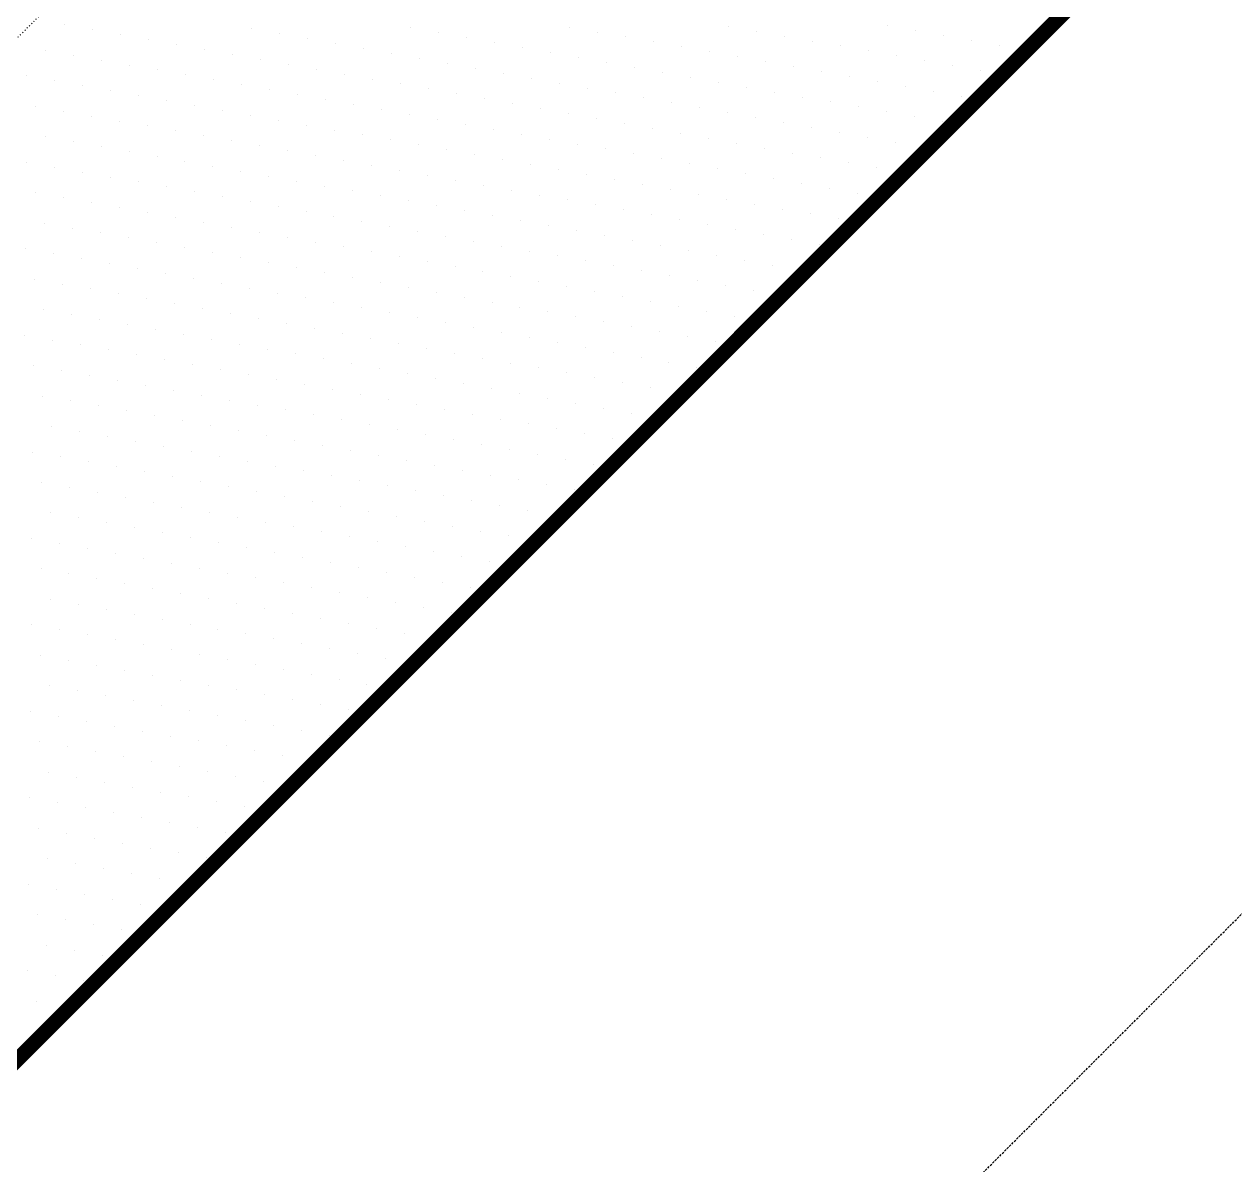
# Model space of a CAD drawing. Header units: millimetres. Extents: x -2888 to 18917, y -816 to 5133.
# Drawn here: x 17613.2 to 17747, y 3147.6 to 3273.6 of the extents above; entities that cross this region are included whole.
import ezdxf

# ---------------------------------------------------------------- set-up
doc = ezdxf.new("R2010")
doc.units = ezdxf.units.MM
doc.linetypes.add('NASCOSTA', pattern=[0.375, 0.25, -0.125])
doc.linetypes.add('PUNTEGGIATA', pattern=[0.25, 0, -0.25])
doc.layers.add('GRI_R_254', color=254, linetype='Continuous')

# ---------------------------------------------------------------- blocks, each defined once
blk = doc.blocks.new('*X49')
at = {"color": 0}
for p, q in [((40.4888, 79.3279), (40.4888, 79.3279)), ((41.3343, 79.3238), (41.3343, 79.3238)), ((41.6006, 79.3253), (41.6006, 79.3253)), ((41.8668, 79.3267), (41.8668, 79.3267)), ((42.133, 79.3281), (42.133, 79.3281)), ((40.5357, 79.3196), (40.5357, 79.3196)), ((40.5826, 79.3113), (40.5826, 79.3113)), ((40.6295, 79.3031), (40.6295, 79.3031)), ((40.8019, 79.321), (40.8019, 79.321)), ((40.8488, 79.3127), (40.8488, 79.3127)), ((40.8957, 79.3045), (40.8957, 79.3045)), ((41.0681, 79.3224), (41.0681, 79.3224)), ((41.115, 79.3142), (41.115, 79.3142)), ((41.1619, 79.3059), (41.1619, 79.3059)), ((41.3812, 79.3156), (41.3812, 79.3156)), ((41.4281, 79.3073), (41.4281, 79.3073)), ((41.6475, 79.317), (41.6475, 79.317)), ((41.6944, 79.3087), (41.6944, 79.3087)), ((41.9137, 79.3184), (41.9137, 79.3184)), ((41.9606, 79.3101), (41.9606, 79.3101)), ((40.457, 79.2851), (40.457, 79.2851)), ((40.6764, 79.2948), (40.6764, 79.2948)), ((40.7233, 79.2865), (40.7233, 79.2865)), ((40.9426, 79.2962), (40.9426, 79.2962)), ((40.9895, 79.2879), (40.9895, 79.2879)), ((41.2088, 79.2976), (41.2088, 79.2976)), ((41.2557, 79.2894), (41.2557, 79.2894)), ((41.475, 79.299), (41.475, 79.299)), ((41.5219, 79.2908), (41.5219, 79.2908)), ((41.5688, 79.2825), (41.5688, 79.2825)), ((41.7413, 79.3005), (41.7413, 79.3005)), ((41.7882, 79.2922), (41.7882, 79.2922)), ((41.8351, 79.2839), (41.8351, 79.2839)), ((42.0075, 79.3019), (42.0075, 79.3019)), ((42.0544, 79.2936), (42.0544, 79.2936)), ((40.5039, 79.2768), (40.5039, 79.2768)), ((40.5508, 79.2686), (40.5508, 79.2686)), ((40.7702, 79.2783), (40.7702, 79.2783)), ((40.8171, 79.27), (40.8171, 79.27)), ((40.864, 79.2617), (40.864, 79.2617)), ((41.0364, 79.2797), (41.0364, 79.2797)), ((41.0833, 79.2714), (41.0833, 79.2714)), ((41.1302, 79.2631), (41.1302, 79.2631)), ((41.3026, 79.2811), (41.3026, 79.2811)), ((41.3495, 79.2728), (41.3495, 79.2728)), ((41.3964, 79.2645), (41.3964, 79.2645)), ((41.6157, 79.2742), (41.6157, 79.2742)), ((41.6627, 79.266), (41.6627, 79.266)), ((41.882, 79.2756), (41.882, 79.2756)), ((41.9289, 79.2674), (41.9289, 79.2674)), ((40.4253, 79.2423), (40.4253, 79.2423)), ((40.5977, 79.2603), (40.5977, 79.2603)), ((40.6446, 79.252), (40.6446, 79.252)), ((40.6915, 79.2438), (40.6915, 79.2438)), ((40.9109, 79.2534), (40.9109, 79.2534)), ((40.9578, 79.2452), (40.9578, 79.2452)), ((41.1771, 79.2549), (41.1771, 79.2549)), ((41.224, 79.2466), (41.224, 79.2466)), ((41.4433, 79.2563), (41.4433, 79.2563)), ((41.4902, 79.248), (41.4902, 79.248)), ((41.7096, 79.2577), (41.7096, 79.2577)), ((41.7565, 79.2494), (41.7565, 79.2494)), ((41.9758, 79.2591), (41.9758, 79.2591)), ((42.0227, 79.2508), (42.0227, 79.2508)), ((40.4722, 79.2341), (40.4722, 79.2341)), ((40.5191, 79.2258), (40.5191, 79.2258)), ((40.7384, 79.2355), (40.7384, 79.2355)), ((40.7853, 79.2272), (40.7853, 79.2272)), ((41.0047, 79.2369), (41.0047, 79.2369)), ((41.0516, 79.2286), (41.0516, 79.2286)), ((41.2709, 79.2383), (41.2709, 79.2383)), ((41.3178, 79.23), (41.3178, 79.23)), ((41.3647, 79.2218), (41.3647, 79.2218)), ((41.5371, 79.2397), (41.5371, 79.2397)), ((41.584, 79.2315), (41.584, 79.2315)), ((41.6309, 79.2232), (41.6309, 79.2232)), ((41.8034, 79.2411), (41.8034, 79.2411)), ((41.8503, 79.2329), (41.8503, 79.2329)), ((41.8972, 79.2246), (41.8972, 79.2246)), ((40.566, 79.2175), (40.566, 79.2175)), ((40.6129, 79.2093), (40.6129, 79.2093)), ((40.6598, 79.201), (40.6598, 79.201)), ((40.8322, 79.2189), (40.8322, 79.2189)), ((40.8791, 79.2107), (40.8791, 79.2107)), ((40.926, 79.2024), (40.926, 79.2024)), ((41.0985, 79.2204), (41.0985, 79.2204)), ((41.1454, 79.2121), (41.1454, 79.2121)), ((41.1923, 79.2038), (41.1923, 79.2038)), ((41.4116, 79.2135), (41.4116, 79.2135)), ((41.4585, 79.2052), (41.4585, 79.2052)), ((41.6778, 79.2149), (41.6778, 79.2149)), ((41.7247, 79.2067), (41.7247, 79.2067)), ((41.9441, 79.2163), (41.9441, 79.2163)), ((41.991, 79.2081), (41.991, 79.2081)), ((40.4405, 79.1913), (40.4405, 79.1913)), ((40.4874, 79.183), (40.4874, 79.183)), ((40.7067, 79.1927), (40.7067, 79.1927)), ((40.7536, 79.1844), (40.7536, 79.1844)), ((40.973, 79.1941), (40.973, 79.1941)), ((41.0199, 79.1859), (41.0199, 79.1859)), ((41.2392, 79.1956), (41.2392, 79.1956)), ((41.2861, 79.1873), (41.2861, 79.1873)), ((41.5054, 79.197), (41.5054, 79.197)), ((41.5523, 79.1887), (41.5523, 79.1887)), ((41.7716, 79.1984), (41.7716, 79.1984)), ((41.8185, 79.1901), (41.8185, 79.1901)), ((41.8654, 79.1818), (41.8654, 79.1818)), ((40.5343, 79.1748), (40.5343, 79.1748)), ((40.5812, 79.1665), (40.5812, 79.1665)), ((40.8005, 79.1762), (40.8005, 79.1762)), ((40.8474, 79.1679), (40.8474, 79.1679)), ((41.0668, 79.1776), (41.0668, 79.1776)), ((41.1137, 79.1693), (41.1137, 79.1693)), ((41.1606, 79.1611), (41.1606, 79.1611)), ((41.333, 79.179), (41.333, 79.179)), ((41.3799, 79.1707), (41.3799, 79.1707)), ((41.4268, 79.1625), (41.4268, 79.1625)), ((41.5992, 79.1804), (41.5992, 79.1804)), ((41.6461, 79.1722), (41.6461, 79.1722)), ((41.693, 79.1639), (41.693, 79.1639)), ((41.9123, 79.1736), (41.9123, 79.1736)), ((41.9592, 79.1653), (41.9592, 79.1653)), ((40.4557, 79.1403), (40.4557, 79.1403)), ((40.6281, 79.1582), (40.6281, 79.1582)), ((40.675, 79.15), (40.675, 79.15)), ((40.7219, 79.1417), (40.7219, 79.1417)), ((40.8943, 79.1596), (40.8943, 79.1596)), ((40.9412, 79.1514), (40.9412, 79.1514)), ((40.9881, 79.1431), (40.9881, 79.1431)), ((41.2075, 79.1528), (41.2075, 79.1528)), ((41.2544, 79.1445), (41.2544, 79.1445)), ((41.4737, 79.1542), (41.4737, 79.1542)), ((41.5206, 79.1459), (41.5206, 79.1459)), ((41.7399, 79.1556), (41.7399, 79.1556)), ((41.7868, 79.1473), (41.7868, 79.1473)), ((40.5026, 79.132), (40.5026, 79.132)), ((40.5495, 79.1237), (40.5495, 79.1237)), ((40.7688, 79.1334), (40.7688, 79.1334)), ((40.8157, 79.1251), (40.8157, 79.1251)), ((41.035, 79.1348), (41.035, 79.1348)), ((41.0819, 79.1266), (41.0819, 79.1266)), ((41.3013, 79.1362), (41.3013, 79.1362)), ((41.3482, 79.128), (41.3482, 79.128)), ((41.3951, 79.1197), (41.3951, 79.1197)), ((41.5675, 79.1377), (41.5675, 79.1377)), ((41.6144, 79.1294), (41.6144, 79.1294)), ((41.6613, 79.1211), (41.6613, 79.1211)), ((41.8337, 79.1391), (41.8337, 79.1391)), ((41.8806, 79.1308), (41.8806, 79.1308)), ((41.9275, 79.1225), (41.9275, 79.1225)), ((40.5964, 79.1155), (40.5964, 79.1155)), ((40.6433, 79.1072), (40.6433, 79.1072)), ((40.8626, 79.1169), (40.8626, 79.1169)), ((40.9095, 79.1086), (40.9095, 79.1086)), ((40.9564, 79.1003), (40.9564, 79.1003)), ((41.1288, 79.1183), (41.1288, 79.1183)), ((41.1757, 79.11), (41.1757, 79.11)), ((41.2226, 79.1017), (41.2226, 79.1017)), ((41.442, 79.1114), (41.442, 79.1114)), ((41.4889, 79.1032), (41.4889, 79.1032)), ((41.7082, 79.1129), (41.7082, 79.1129)), ((41.7551, 79.1046), (41.7551, 79.1046)), ((40.424, 79.0975), (40.424, 79.0975)), ((40.4709, 79.0892), (40.4709, 79.0892)), ((40.5178, 79.081), (40.5178, 79.081)), ((40.6902, 79.0989), (40.6902, 79.0989)), ((40.7371, 79.0906), (40.7371, 79.0906)), ((40.784, 79.0824), (40.784, 79.0824)), ((41.0033, 79.0921), (41.0033, 79.0921)), ((41.0502, 79.0838), (41.0502, 79.0838)), ((41.2695, 79.0935), (41.2695, 79.0935)), ((41.3164, 79.0852), (41.3164, 79.0852)), ((41.5358, 79.0949), (41.5358, 79.0949)), ((41.5827, 79.0866), (41.5827, 79.0866)), ((41.802, 79.0963), (41.802, 79.0963)), ((41.8489, 79.088), (41.8489, 79.088)), ((40.5647, 79.0727), (40.5647, 79.0727)), ((40.6116, 79.0644), (40.6116, 79.0644)), ((40.8309, 79.0741), (40.8309, 79.0741)), ((40.8778, 79.0658), (40.8778, 79.0658)), ((41.0971, 79.0755), (41.0971, 79.0755)), ((41.144, 79.0673), (41.144, 79.0673)), ((41.1909, 79.059), (41.1909, 79.059)), ((41.3633, 79.0769), (41.3633, 79.0769)), ((41.4102, 79.0687), (41.4102, 79.0687)), ((41.4571, 79.0604), (41.4571, 79.0604)), ((41.6296, 79.0784), (41.6296, 79.0784)), ((41.6765, 79.0701), (41.6765, 79.0701)), ((41.7234, 79.0618), (41.7234, 79.0618)), ((40.4391, 79.0465), (40.4391, 79.0465)), ((40.6585, 79.0561), (40.6585, 79.0561)), ((40.7054, 79.0479), (40.7054, 79.0479)), ((40.7523, 79.0396), (40.7523, 79.0396)), ((40.9247, 79.0576), (40.9247, 79.0576)), ((40.9716, 79.0493), (40.9716, 79.0493)), ((41.0185, 79.041), (41.0185, 79.041)), ((41.2378, 79.0507), (41.2378, 79.0507)), ((41.2847, 79.0424), (41.2847, 79.0424)), ((41.504, 79.0521), (41.504, 79.0521)), ((41.5509, 79.0439), (41.5509, 79.0439)), ((41.7703, 79.0535), (41.7703, 79.0535)), ((41.8172, 79.0453), (41.8172, 79.0453)), ((40.486, 79.0382), (40.486, 79.0382)), ((40.5329, 79.0299), (40.5329, 79.0299)), ((40.5798, 79.0217), (40.5798, 79.0217)), ((40.7992, 79.0313), (40.7992, 79.0313)), ((40.8461, 79.0231), (40.8461, 79.0231)), ((41.0654, 79.0328), (41.0654, 79.0328)), ((41.1123, 79.0245), (41.1123, 79.0245)), ((41.3316, 79.0342), (41.3316, 79.0342)), ((41.3785, 79.0259), (41.3785, 79.0259)), ((41.5979, 79.0356), (41.5979, 79.0356)), ((41.6448, 79.0273), (41.6448, 79.0273)), ((41.6917, 79.019), (41.6917, 79.019)), ((40.6267, 79.0134), (40.6267, 79.0134)), ((40.6736, 79.0051), (40.6736, 79.0051)), ((40.893, 79.0148), (40.893, 79.0148)), ((40.9399, 79.0065), (40.9399, 79.0065)), ((40.9868, 78.9983), (40.9868, 78.9983)), ((41.1592, 79.0162), (41.1592, 79.0162)), ((41.2061, 79.0079), (41.2061, 79.0079)), ((41.253, 78.9997), (41.253, 78.9997)), ((41.4254, 79.0176), (41.4254, 79.0176)), ((41.4723, 79.0094), (41.4723, 79.0094)), ((41.5192, 79.0011), (41.5192, 79.0011)), ((41.7386, 79.0108), (41.7386, 79.0108)), ((41.7855, 79.0025), (41.7855, 79.0025)), ((40.4543, 78.9954), (40.4543, 78.9954)), ((40.5012, 78.9872), (40.5012, 78.9872)), ((40.5481, 78.9789), (40.5481, 78.9789)), ((40.7205, 78.9968), (40.7205, 78.9968)), ((40.7674, 78.9886), (40.7674, 78.9886)), ((40.8143, 78.9803), (40.8143, 78.9803)), ((41.0337, 78.99), (41.0337, 78.99)), ((41.0806, 78.9817), (41.0806, 78.9817)), ((41.2999, 78.9914), (41.2999, 78.9914)), ((41.3468, 78.9831), (41.3468, 78.9831)), ((41.5661, 78.9928), (41.5661, 78.9928)), ((41.613, 78.9846), (41.613, 78.9846)), ((40.595, 78.9706), (40.595, 78.9706)), ((40.6419, 78.9623), (40.6419, 78.9623)), ((40.8612, 78.972), (40.8612, 78.972)), ((40.9081, 78.9638), (40.9081, 78.9638)), ((41.1275, 78.9734), (41.1275, 78.9734)), ((41.1744, 78.9652), (41.1744, 78.9652)), ((41.3937, 78.9749), (41.3937, 78.9749)), ((41.4406, 78.9666), (41.4406, 78.9666)), ((41.4875, 78.9583), (41.4875, 78.9583)), ((41.6599, 78.9763), (41.6599, 78.9763)), ((41.7068, 78.968), (41.7068, 78.968)), ((41.7537, 78.9597), (41.7537, 78.9597)), ((40.4226, 78.9527), (40.4226, 78.9527)), ((40.4695, 78.9444), (40.4695, 78.9444)), ((40.6888, 78.9541), (40.6888, 78.9541)), ((40.7357, 78.9458), (40.7357, 78.9458)), ((40.7826, 78.9375), (40.7826, 78.9375)), ((40.9551, 78.9555), (40.9551, 78.9555)), ((41.002, 78.9472), (41.002, 78.9472)), ((41.0489, 78.939), (41.0489, 78.939)), ((41.2213, 78.9569), (41.2213, 78.9569)), ((41.2682, 78.9486), (41.2682, 78.9486)), ((41.3151, 78.9404), (41.3151, 78.9404)), ((41.5344, 78.9501), (41.5344, 78.9501)), ((41.5813, 78.9418), (41.5813, 78.9418)), ((40.5164, 78.9361), (40.5164, 78.9361)), ((40.5633, 78.9278), (40.5633, 78.9278)), ((40.6102, 78.9196), (40.6102, 78.9196)), ((40.8295, 78.9293), (40.8295, 78.9293)), ((40.8764, 78.921), (40.8764, 78.921)), ((41.0958, 78.9307), (41.0958, 78.9307)), ((41.1427, 78.9224), (41.1427, 78.9224)), ((41.362, 78.9321), (41.362, 78.9321)), ((41.4089, 78.9238), (41.4089, 78.9238)), ((41.6282, 78.9335), (41.6282, 78.9335)), ((41.6751, 78.9252), (41.6751, 78.9252)), ((41.722, 78.917), (41.722, 78.917)), ((40.4378, 78.9016), (40.4378, 78.9016)), ((40.6571, 78.9113), (40.6571, 78.9113)), ((40.704, 78.903), (40.704, 78.903)), ((40.9233, 78.9127), (40.9233, 78.9127)), ((40.9702, 78.9045), (40.9702, 78.9045)), ((41.1896, 78.9141), (41.1896, 78.9141)), ((41.2365, 78.9059), (41.2365, 78.9059)), ((41.2834, 78.8976), (41.2834, 78.8976)), ((41.4558, 78.9156), (41.4558, 78.9156)), ((41.5027, 78.9073), (41.5027, 78.9073)), ((41.5496, 78.899), (41.5496, 78.899)), ((40.4847, 78.8934), (40.4847, 78.8934)), ((40.5316, 78.8851), (40.5316, 78.8851)), ((40.5785, 78.8768), (40.5785, 78.8768)), ((40.7509, 78.8948), (40.7509, 78.8948)), ((40.7978, 78.8865), (40.7978, 78.8865)), ((40.8447, 78.8782), (40.8447, 78.8782)), ((41.0171, 78.8962), (41.0171, 78.8962)), ((41.064, 78.8879), (41.064, 78.8879)), ((41.1109, 78.8796), (41.1109, 78.8796)), ((41.3303, 78.8893), (41.3303, 78.8893)), ((41.3772, 78.8811), (41.3772, 78.8811)), ((41.5965, 78.8907), (41.5965, 78.8907)), ((41.6434, 78.8825), (41.6434, 78.8825)), ((40.6254, 78.8685), (40.6254, 78.8685)), ((40.6723, 78.8603), (40.6723, 78.8603)), ((40.8916, 78.87), (40.8916, 78.87)), ((40.9385, 78.8617), (40.9385, 78.8617)), ((41.1578, 78.8714), (41.1578, 78.8714)), ((41.2047, 78.8631), (41.2047, 78.8631)), ((41.4241, 78.8728), (41.4241, 78.8728)), ((41.471, 78.8645), (41.471, 78.8645)), ((41.5179, 78.8563), (41.5179, 78.8563)), ((40.453, 78.8506), (40.453, 78.8506)), ((40.4999, 78.8423), (40.4999, 78.8423)), ((40.7192, 78.852), (40.7192, 78.852)), ((40.7661, 78.8437), (40.7661, 78.8437)), ((40.9854, 78.8534), (40.9854, 78.8534)), ((41.0323, 78.8451), (41.0323, 78.8451)), ((41.0792, 78.8369), (41.0792, 78.8369)), ((41.2516, 78.8548), (41.2516, 78.8548)), ((41.2985, 78.8466), (41.2985, 78.8466)), ((41.3454, 78.8383), (41.3454, 78.8383)), ((41.5648, 78.848), (41.5648, 78.848)), ((41.6117, 78.8397), (41.6117, 78.8397)), ((40.5468, 78.834), (40.5468, 78.834)), ((40.5937, 78.8258), (40.5937, 78.8258)), ((40.6406, 78.8175), (40.6406, 78.8175)), ((40.813, 78.8355), (40.813, 78.8355)), ((40.8599, 78.8272), (40.8599, 78.8272)), ((40.9068, 78.8189), (40.9068, 78.8189)), ((41.1261, 78.8286), (41.1261, 78.8286)), ((41.173, 78.8203), (41.173, 78.8203)), ((41.3923, 78.83), (41.3923, 78.83)), ((41.4392, 78.8218), (41.4392, 78.8218)), ((40.4212, 78.8078), (40.4212, 78.8078)), ((40.4681, 78.7995), (40.4681, 78.7995)), ((40.6875, 78.8092), (40.6875, 78.8092)), ((40.7344, 78.801), (40.7344, 78.801)), ((40.9537, 78.8107), (40.9537, 78.8107)), ((41.0006, 78.8024), (41.0006, 78.8024)), ((41.2199, 78.8121), (41.2199, 78.8121)), ((41.2668, 78.8038), (41.2668, 78.8038)), ((41.3137, 78.7955), (41.3137, 78.7955)), ((41.4861, 78.8135), (41.4861, 78.8135)), ((41.533, 78.8052), (41.533, 78.8052)), ((41.58, 78.7969), (41.58, 78.7969)), ((40.515, 78.7913), (40.515, 78.7913)), ((40.5619, 78.783), (40.5619, 78.783)), ((40.6088, 78.7747), (40.6088, 78.7747)), ((40.7813, 78.7927), (40.7813, 78.7927)), ((40.8282, 78.7844), (40.8282, 78.7844)), ((40.8751, 78.7762), (40.8751, 78.7762)), ((41.0475, 78.7941), (41.0475, 78.7941)), ((41.0944, 78.7858), (41.0944, 78.7858)), ((41.1413, 78.7776), (41.1413, 78.7776)), ((41.3606, 78.7873), (41.3606, 78.7873)), ((41.4075, 78.779), (41.4075, 78.779)), ((40.4364, 78.7568), (40.4364, 78.7568)), ((40.6557, 78.7665), (40.6557, 78.7665)), ((40.7026, 78.7582), (40.7026, 78.7582)), ((40.922, 78.7679), (40.922, 78.7679)), ((40.9689, 78.7596), (40.9689, 78.7596)), ((41.1882, 78.7693), (41.1882, 78.7693)), ((41.2351, 78.761), (41.2351, 78.761)), ((41.4544, 78.7707), (41.4544, 78.7707)), ((41.5013, 78.7624), (41.5013, 78.7624)), ((40.4833, 78.7485), (40.4833, 78.7485)), ((40.5302, 78.7402), (40.5302, 78.7402)), ((40.7495, 78.7499), (40.7495, 78.7499)), ((40.7964, 78.7417), (40.7964, 78.7417)), ((41.0158, 78.7513), (41.0158, 78.7513)), ((41.0627, 78.7431), (41.0627, 78.7431)), ((41.1096, 78.7348), (41.1096, 78.7348)), ((41.282, 78.7528), (41.282, 78.7528)), ((41.3289, 78.7445), (41.3289, 78.7445)), ((41.3758, 78.7362), (41.3758, 78.7362)), ((41.5482, 78.7542), (41.5482, 78.7542)), ((40.5771, 78.732), (40.5771, 78.732)), ((40.624, 78.7237), (40.624, 78.7237)), ((40.6709, 78.7154), (40.6709, 78.7154)), ((40.8433, 78.7334), (40.8433, 78.7334)), ((40.8903, 78.7251), (40.8903, 78.7251)), ((40.9372, 78.7168), (40.9372, 78.7168)), ((41.1565, 78.7265), (41.1565, 78.7265)), ((41.2034, 78.7183), (41.2034, 78.7183)), ((41.4227, 78.728), (41.4227, 78.728)), ((41.4696, 78.7197), (41.4696, 78.7197)), ((40.4516, 78.7057), (40.4516, 78.7057)), ((40.4985, 78.6975), (40.4985, 78.6975)), ((40.7178, 78.7072), (40.7178, 78.7072)), ((40.7647, 78.6989), (40.7647, 78.6989)), ((40.9841, 78.7086), (40.9841, 78.7086)), ((41.031, 78.7003), (41.031, 78.7003)), ((41.2503, 78.71), (41.2503, 78.71)), ((41.2972, 78.7017), (41.2972, 78.7017)), ((41.5165, 78.7114), (41.5165, 78.7114)), ((40.5454, 78.6892), (40.5454, 78.6892)), ((40.5923, 78.6809), (40.5923, 78.6809)), ((40.8116, 78.6906), (40.8116, 78.6906)), ((40.8585, 78.6824), (40.8585, 78.6824)), ((40.9054, 78.6741), (40.9054, 78.6741)), ((41.0779, 78.692), (41.0779, 78.692)), ((41.1248, 78.6838), (41.1248, 78.6838)), ((41.1717, 78.6755), (41.1717, 78.6755)), ((41.3441, 78.6935), (41.3441, 78.6935)), ((41.391, 78.6852), (41.391, 78.6852)), ((41.4379, 78.6769), (41.4379, 78.6769)), ((40.4668, 78.6547), (40.4668, 78.6547)), ((40.6392, 78.6727), (40.6392, 78.6727)), ((40.6861, 78.6644), (40.6861, 78.6644)), ((40.733, 78.6561), (40.733, 78.6561)), ((40.9523, 78.6658), (40.9523, 78.6658)), ((40.9992, 78.6575), (40.9992, 78.6575)), ((41.2186, 78.6672), (41.2186, 78.6672)), ((41.2655, 78.659), (41.2655, 78.659)), ((40.5137, 78.6464), (40.5137, 78.6464)), ((40.5606, 78.6382), (40.5606, 78.6382)), ((40.7799, 78.6479), (40.7799, 78.6479)), ((40.8268, 78.6396), (40.8268, 78.6396)), ((41.0461, 78.6493), (41.0461, 78.6493)), ((41.093, 78.641), (41.093, 78.641)), ((41.1399, 78.6327), (41.1399, 78.6327)), ((41.3124, 78.6507), (41.3124, 78.6507)), ((41.3593, 78.6424), (41.3593, 78.6424)), ((41.4062, 78.6341), (41.4062, 78.6341)), ((40.6075, 78.6299), (40.6075, 78.6299)), ((40.6544, 78.6216), (40.6544, 78.6216)), ((40.7013, 78.6134), (40.7013, 78.6134)), ((40.8737, 78.6313), (40.8737, 78.6313)), ((40.9206, 78.623), (40.9206, 78.623)), ((40.9675, 78.6148), (40.9675, 78.6148)), ((41.1868, 78.6245), (41.1868, 78.6245)), ((41.2337, 78.6162), (41.2337, 78.6162)), ((40.4351, 78.6119), (40.4351, 78.6119)), ((40.482, 78.6037), (40.482, 78.6037)), ((40.5289, 78.5954), (40.5289, 78.5954)), ((40.7482, 78.6051), (40.7482, 78.6051)), ((40.7951, 78.5968), (40.7951, 78.5968)), ((41.0144, 78.6065), (41.0144, 78.6065)), ((41.0613, 78.5982), (41.0613, 78.5982)), ((41.2806, 78.6079), (41.2806, 78.6079)), ((41.3275, 78.5997), (41.3275, 78.5997)), ((40.5758, 78.5871), (40.5758, 78.5871)), ((40.6227, 78.5789), (40.6227, 78.5789)), ((40.842, 78.5885), (40.842, 78.5885)), ((40.8889, 78.5803), (40.8889, 78.5803)), ((40.9358, 78.572), (40.9358, 78.572)), ((41.1082, 78.59), (41.1082, 78.59)), ((41.1551, 78.5817), (41.1551, 78.5817)), ((41.202, 78.5734), (41.202, 78.5734)), ((41.3744, 78.5914), (41.3744, 78.5914)), ((40.4502, 78.5609), (40.4502, 78.5609)), ((40.4971, 78.5526), (40.4971, 78.5526)), ((40.6696, 78.5706), (40.6696, 78.5706)), ((40.7165, 78.5623), (40.7165, 78.5623)), ((40.7634, 78.5541), (40.7634, 78.5541)), ((40.9827, 78.5637), (40.9827, 78.5637)), ((41.0296, 78.5555), (41.0296, 78.5555)), ((41.2489, 78.5652), (41.2489, 78.5652)), ((41.2958, 78.5569), (41.2958, 78.5569)), ((40.544, 78.5444), (40.544, 78.5444)), ((40.5909, 78.5361), (40.5909, 78.5361)), ((40.8103, 78.5458), (40.8103, 78.5458)), ((40.8572, 78.5375), (40.8572, 78.5375)), ((41.0765, 78.5472), (41.0765, 78.5472)), ((41.1234, 78.5389), (41.1234, 78.5389)), ((41.3427, 78.5486), (41.3427, 78.5486)), ((40.6378, 78.5278), (40.6378, 78.5278)), ((40.6847, 78.5196), (40.6847, 78.5196)), ((40.7316, 78.5113), (40.7316, 78.5113)), ((40.9041, 78.5292), (40.9041, 78.5292)), ((40.951, 78.521), (40.951, 78.521)), ((40.9979, 78.5127), (40.9979, 78.5127)), ((41.1703, 78.5307), (41.1703, 78.5307)), ((41.2172, 78.5224), (41.2172, 78.5224)), ((41.2641, 78.5141), (41.2641, 78.5141)), ((40.4654, 78.5099), (40.4654, 78.5099)), ((40.5123, 78.5016), (40.5123, 78.5016)), ((40.5592, 78.4933), (40.5592, 78.4933)), ((40.7785, 78.503), (40.7785, 78.503)), ((40.8255, 78.4947), (40.8255, 78.4947)), ((41.0448, 78.5044), (41.0448, 78.5044)), ((41.0917, 78.4962), (41.0917, 78.4962)), ((41.311, 78.5058), (41.311, 78.5058)), ((40.6061, 78.4851), (40.6061, 78.4851)), ((40.653, 78.4768), (40.653, 78.4768)), ((40.8724, 78.4865), (40.8724, 78.4865)), ((40.9193, 78.4782), (40.9193, 78.4782)), ((41.1386, 78.4879), (41.1386, 78.4879)), ((41.1855, 78.4796), (41.1855, 78.4796)), ((41.2324, 78.4714), (41.2324, 78.4714)), ((40.4337, 78.4671), (40.4337, 78.4671)), ((40.4806, 78.4588), (40.4806, 78.4588)), ((40.5275, 78.4506), (40.5275, 78.4506)), ((40.6999, 78.4685), (40.6999, 78.4685)), ((40.7468, 78.4603), (40.7468, 78.4603)), ((40.7937, 78.452), (40.7937, 78.452)), ((40.9662, 78.4699), (40.9662, 78.4699)), ((41.0131, 78.4617), (41.0131, 78.4617)), ((41.06, 78.4534), (41.06, 78.4534)), ((40.5744, 78.4423), (40.5744, 78.4423)), ((40.6213, 78.434), (40.6213, 78.434)), ((40.8406, 78.4437), (40.8406, 78.4437)), ((40.8875, 78.4354), (40.8875, 78.4354)), ((41.1069, 78.4451), (41.1069, 78.4451)), ((41.1538, 78.4369), (41.1538, 78.4369)), ((40.4489, 78.4161), (40.4489, 78.4161)), ((40.6682, 78.4258), (40.6682, 78.4258)), ((40.7151, 78.4175), (40.7151, 78.4175)), ((40.9344, 78.4272), (40.9344, 78.4272)), ((40.9813, 78.4189), (40.9813, 78.4189)), ((41.0282, 78.4106), (41.0282, 78.4106)), ((41.2007, 78.4286), (41.2007, 78.4286)), ((40.4958, 78.4078), (40.4958, 78.4078)), ((40.5427, 78.3995), (40.5427, 78.3995)), ((40.5896, 78.3913), (40.5896, 78.3913)), ((40.762, 78.4092), (40.762, 78.4092)), ((40.8089, 78.4009), (40.8089, 78.4009)), ((40.8558, 78.3927), (40.8558, 78.3927)), ((41.0751, 78.4024), (41.0751, 78.4024)), ((41.122, 78.3941), (41.122, 78.3941)), ((40.6365, 78.383), (40.6365, 78.383)), ((40.6834, 78.3747), (40.6834, 78.3747)), ((40.9027, 78.3844), (40.9027, 78.3844)), ((40.9496, 78.3761), (40.9496, 78.3761)), ((41.1689, 78.3858), (41.1689, 78.3858)), ((40.4641, 78.365), (40.4641, 78.365)), ((40.511, 78.3568), (40.511, 78.3568)), ((40.7303, 78.3664), (40.7303, 78.3664)), ((40.7772, 78.3582), (40.7772, 78.3582)), ((40.8241, 78.3499), (40.8241, 78.3499)), ((40.9965, 78.3679), (40.9965, 78.3679)), ((41.0434, 78.3596), (41.0434, 78.3596)), ((41.0903, 78.3513), (41.0903, 78.3513)), ((40.5579, 78.3485), (40.5579, 78.3485)), ((40.6048, 78.3402), (40.6048, 78.3402)), ((40.6517, 78.332), (40.6517, 78.332)), ((40.871, 78.3416), (40.871, 78.3416)), ((40.9179, 78.3334), (40.9179, 78.3334)), ((41.1372, 78.3431), (41.1372, 78.3431)), ((40.4323, 78.3223), (40.4323, 78.3223)), ((40.4792, 78.314), (40.4792, 78.314)), ((40.6986, 78.3237), (40.6986, 78.3237)), ((40.7455, 78.3154), (40.7455, 78.3154)), ((40.9648, 78.3251), (40.9648, 78.3251)), ((41.0117, 78.3168), (41.0117, 78.3168)), ((41.0586, 78.3086), (41.0586, 78.3086)), ((40.5261, 78.3057), (40.5261, 78.3057)), ((40.573, 78.2975), (40.573, 78.2975)), ((40.6199, 78.2892), (40.6199, 78.2892)), ((40.7924, 78.3071), (40.7924, 78.3071)), ((40.8393, 78.2989), (40.8393, 78.2989)), ((40.8862, 78.2906), (40.8862, 78.2906)), ((41.1055, 78.3003), (41.1055, 78.3003)), ((40.4475, 78.2712), (40.4475, 78.2712)), ((40.6668, 78.2809), (40.6668, 78.2809)), ((40.7137, 78.2726), (40.7137, 78.2726)), ((40.9331, 78.2823), (40.9331, 78.2823)), ((40.98, 78.2741), (40.98, 78.2741)), ((40.4944, 78.263), (40.4944, 78.263)), ((40.5413, 78.2547), (40.5413, 78.2547)), ((40.7606, 78.2644), (40.7606, 78.2644)), ((40.8076, 78.2561), (40.8076, 78.2561)), ((40.8545, 78.2478), (40.8545, 78.2478)), ((41.0269, 78.2658), (41.0269, 78.2658)), ((40.5882, 78.2464), (40.5882, 78.2464)), ((40.6351, 78.2381), (40.6351, 78.2381)), ((40.682, 78.2299), (40.682, 78.2299)), ((40.9014, 78.2396), (40.9014, 78.2396)), ((40.9483, 78.2313), (40.9483, 78.2313)), ((40.4627, 78.2202), (40.4627, 78.2202)), ((40.5096, 78.2119), (40.5096, 78.2119)), ((40.7289, 78.2216), (40.7289, 78.2216)), ((40.7758, 78.2133), (40.7758, 78.2133)), ((40.9952, 78.223), (40.9952, 78.223)), ((40.5565, 78.2037), (40.5565, 78.2037)), ((40.6034, 78.1954), (40.6034, 78.1954)), ((40.6503, 78.1871), (40.6503, 78.1871)), ((40.8227, 78.2051), (40.8227, 78.2051)), ((40.8696, 78.1968), (40.8696, 78.1968)), ((40.9165, 78.1885), (40.9165, 78.1885)), ((40.431, 78.1774), (40.431, 78.1774)), ((40.4779, 78.1692), (40.4779, 78.1692)), ((40.6972, 78.1788), (40.6972, 78.1788)), ((40.7441, 78.1706), (40.7441, 78.1706)), ((40.9634, 78.1803), (40.9634, 78.1803)), ((40.5248, 78.1609), (40.5248, 78.1609)), ((40.5717, 78.1526), (40.5717, 78.1526)), ((40.791, 78.1623), (40.791, 78.1623)), ((40.8379, 78.154), (40.8379, 78.154)), ((40.4462, 78.1264), (40.4462, 78.1264)), ((40.6186, 78.1443), (40.6186, 78.1443)), ((40.6655, 78.1361), (40.6655, 78.1361)), ((40.7124, 78.1278), (40.7124, 78.1278)), ((40.8848, 78.1458), (40.8848, 78.1458)), ((40.9317, 78.1375), (40.9317, 78.1375)), ((40.4931, 78.1181), (40.4931, 78.1181)), ((40.54, 78.1098), (40.54, 78.1098)), ((40.7593, 78.1195), (40.7593, 78.1195)), ((40.8062, 78.1113), (40.8062, 78.1113)), ((40.5869, 78.1016), (40.5869, 78.1016)), ((40.6338, 78.0933), (40.6338, 78.0933)), ((40.6807, 78.085), (40.6807, 78.085)), ((40.8531, 78.103), (40.8531, 78.103)), ((40.9, 78.0947), (40.9, 78.0947)), ((40.4613, 78.0754), (40.4613, 78.0754)), ((40.5082, 78.0671), (40.5082, 78.0671)), ((40.7276, 78.0768), (40.7276, 78.0768)), ((40.7745, 78.0685), (40.7745, 78.0685)), ((40.5551, 78.0588), (40.5551, 78.0588)), ((40.602, 78.0505), (40.602, 78.0505)), ((40.8214, 78.0602), (40.8214, 78.0602)), ((40.4296, 78.0326), (40.4296, 78.0326)), ((40.4765, 78.0243), (40.4765, 78.0243)), ((40.6489, 78.0423), (40.6489, 78.0423)), ((40.6958, 78.034), (40.6958, 78.034)), ((40.7428, 78.0257), (40.7428, 78.0257)), ((40.5234, 78.016), (40.5234, 78.016)), ((40.5703, 78.0078), (40.5703, 78.0078)), ((40.7897, 78.0175), (40.7897, 78.0175)), ((40.6172, 77.9995), (40.6172, 77.9995)), ((40.6641, 77.9912), (40.6641, 77.9912)), ((40.4448, 77.9815), (40.4448, 77.9815)), ((40.4917, 77.9733), (40.4917, 77.9733)), ((40.5386, 77.965), (40.5386, 77.965)), ((40.711, 77.983), (40.711, 77.983)), ((40.7579, 77.9747), (40.7579, 77.9747)), ((40.5855, 77.9567), (40.5855, 77.9567)), ((40.6324, 77.9485), (40.6324, 77.9485)), ((40.46, 77.9305), (40.46, 77.9305)), ((40.6793, 77.9402), (40.6793, 77.9402)), ((40.7262, 77.9319), (40.7262, 77.9319)), ((40.5069, 77.9222), (40.5069, 77.9222)), ((40.5538, 77.914), (40.5538, 77.914)), ((40.6007, 77.9057), (40.6007, 77.9057)), ((40.4283, 77.8877), (40.4283, 77.8877)), ((40.6476, 77.8974), (40.6476, 77.8974)), ((40.6945, 77.8892), (40.6945, 77.8892)), ((40.4752, 77.8795), (40.4752, 77.8795)), ((40.5221, 77.8712), (40.5221, 77.8712)), ((40.569, 77.8629), (40.569, 77.8629)), ((40.6159, 77.8547), (40.6159, 77.8547)), ((40.4434, 77.8367), (40.4434, 77.8367)), ((40.4903, 77.8284), (40.4903, 77.8284)), ((40.5372, 77.8202), (40.5372, 77.8202)), ((40.5841, 77.8119), (40.5841, 77.8119)), ((40.4586, 77.7857), (40.4586, 77.7857)), ((40.5055, 77.7774), (40.5055, 77.7774)), ((40.5524, 77.7691), (40.5524, 77.7691)), ((40.4269, 77.7429), (40.4269, 77.7429)), ((40.4738, 77.7346), (40.4738, 77.7346)), ((40.5207, 77.7264), (40.5207, 77.7264)), ((40.4421, 77.6919), (40.4421, 77.6919)), ((40.489, 77.6836), (40.489, 77.6836))]:
    blk.add_line(p, q, dxfattribs=at)

msp = doc.modelspace()

# ---------------------------------------------------------------- linework, layer by layer
at = {"color": 2}
msp.add_line((17574.6148, 3121.3736, -4082152320.988), (17947.7949, 3494.5537, -4082152320.988), dxfattribs=at)
at = {"linetype": 'NASCOSTA'}
msp.add_line((17623.7261, 3051.2354, -4082152320.988), (17993.5905, 3421.0998, -4082152320.988), dxfattribs=at)
at = {"color": 2, "const_width": 1.6492, "elevation": -4082152320.988, "flags": 128}
msp.add_lwpolyline([(17574.6148, 3121.3736), (17947.7949, 3494.5537)], dxfattribs=at)
at = {"layer": 'GRI_R_254', "linetype": 'PUNTEGGIATA'}
msp.add_line((17366.0155, 3025.7128, -4082152320.988), (17735.5927, 3395.29, -4082152320.988), dxfattribs=at)

# ---------------------------------------------------------------- block references
at = {"layer": 'GRI_R_254', "color": 2, "xscale": 65.96954280000001, "yscale": 65.96954280000001, "zscale": 65.96954280000001}
msp.add_blockref('*X49', (14946.6602, -1959.6294, -4082152320.988), dxfattribs=at)

doc.saveas('drawing.dxf')
